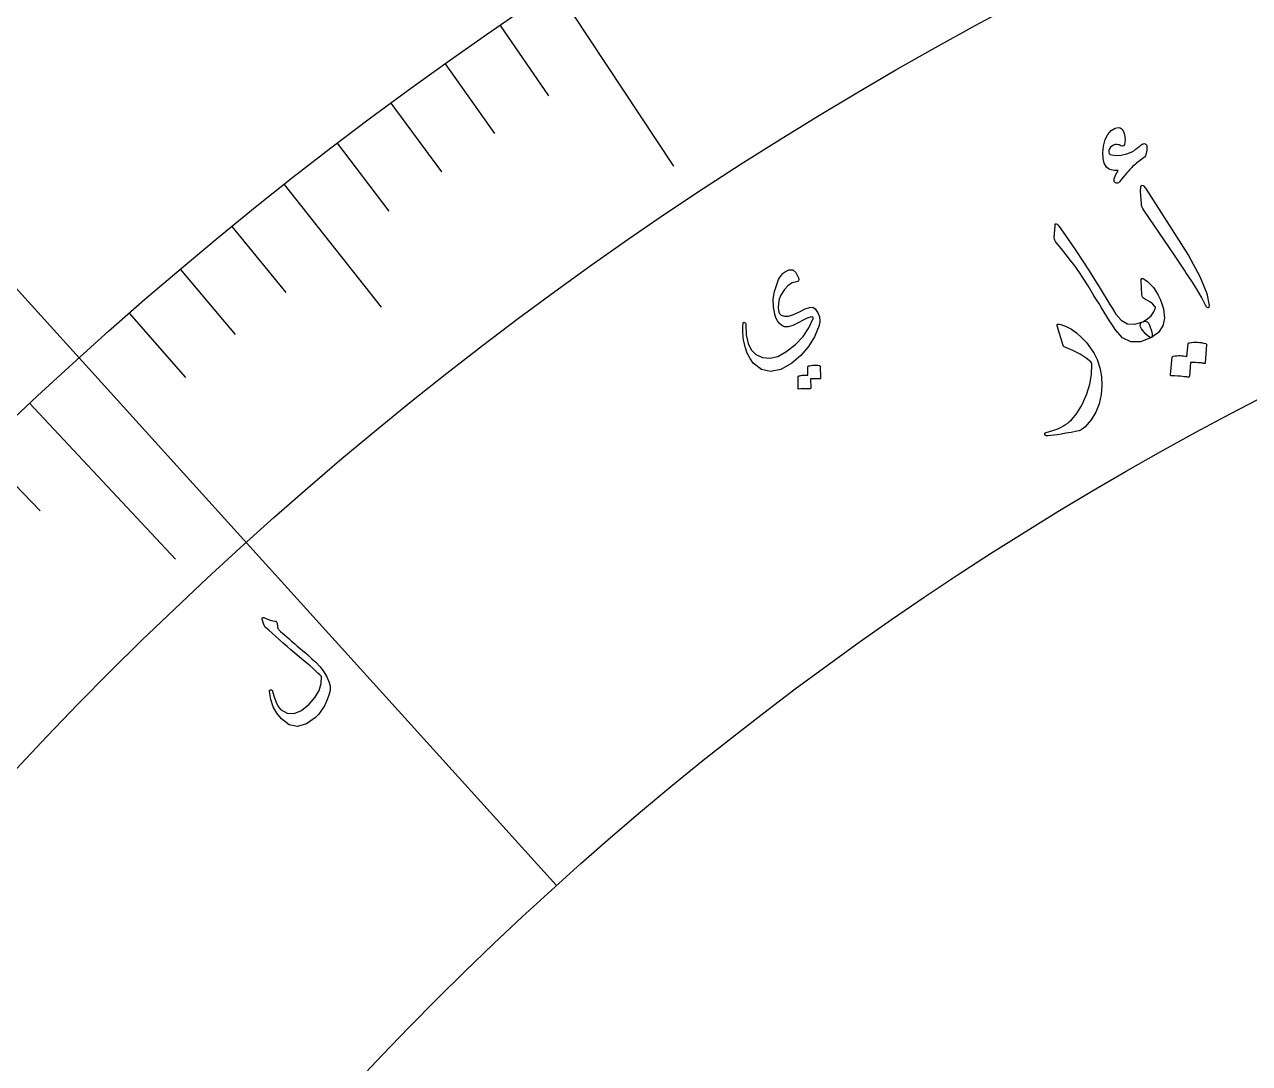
# Model space of a CAD drawing. Header units: millimetres. Extents: x -83 to 83, y -82 to 91.
# Drawn here: x -38.11 to -21.08, y 31.48 to 45.94 of the extents above; entities that cross this region are included whole.
import ezdxf

# ---------------------------------------------------------------- set-up
doc = ezdxf.new("R2010")
doc.units = ezdxf.units.MM
for name, color, linetype in [('ENGRAVE', 7, 'Continuous'), ('ENGRAVE_FINE', 8, 'Continuous'), ('TEXT', 5, 'Continuous')]:
    doc.layers.add(name, color=color, linetype=linetype)

msp = doc.modelspace()

# ---------------------------------------------------------------- linework, layer by layer
at = {"layer": 'ENGRAVE'}
for points in [[(-43.9968, 48.6416), (-37.3558, 41.2994)], [(-30.7269, 46.443), (-29.0882, 43.9661)], [(-34.5032, 43.7107), (-33.1538, 42.0011)], [(-37.3558, 41.2994), (-30.7147, 33.9573)], [(-38.0438, 40.6666), (-36.0148, 38.4977)]]:
    msp.add_lwpolyline(points, dxfattribs=at)
for radius in [80.85, 80.85, 78.6844, 74.6625, 74.6625, 71.4862, 65.5875, 65.5875, 62.1225, 55.6875, 55.6875, 52.2225, 45.7875, 45.7875]:
    msp.add_circle((0, 0), radius, dxfattribs=at)
at = {"layer": 'ENGRAVE_FINE'}
for points in [[(-31.4998, 45.9223), (-30.8278, 44.9427)], [(-32.2641, 45.3886), (-31.5758, 44.4203)], [(-33.0195, 44.842), (-32.3151, 43.8854)], [(-33.766, 44.2827), (-33.0457, 43.338)], [(-35.2311, 43.1262), (-34.4795, 42.2062)], [(-35.9492, 42.5294), (-35.1823, 41.6221)], [(-36.6575, 41.9204), (-35.8755, 41.0261)], [(-38.7213, 40.022), (-37.8952, 39.1682)]]:
    msp.add_lwpolyline(points, dxfattribs=at)
at = {"layer": 'TEXT'}
for points in [[(-22.5393, 44.0896), (-22.5698, 44.0663), (-22.598, 44.0446), (-22.624, 44.0244), (-22.6476, 44.0057), (-22.6688, 43.9886), (-22.6872, 43.9728), (-22.7029, 43.9584), (-22.7158, 43.9454), (-22.7287, 43.9316), (-22.744, 43.9147), (-22.7617, 43.8948), (-22.782, 43.8718), (-22.8046, 43.8456), (-22.8295, 43.816), (-22.8567, 43.783), (-22.8862, 43.7466), (-22.8991, 43.7335), (-22.9124, 43.7266), (-22.926, 43.7257), (-22.94, 43.731), (-22.958, 43.7525), (-22.958, 43.7886), (-22.9398, 43.8394), (-22.9035, 43.9046), (-22.958, 43.9057), (-23.0032, 43.914), (-23.0392, 43.9295), (-23.0658, 43.9522), (-23.0966, 44.0053), (-23.1136, 44.0714), (-23.1169, 44.1507), (-23.1064, 44.2432), (-23.0831, 44.3331), (-23.0481, 44.405), (-23.0016, 44.4588), (-22.9436, 44.4945), (-22.9058, 44.5038), (-22.8742, 44.4988), (-22.8489, 44.4796), (-22.8299, 44.4462), (-22.8168, 44.4062), (-22.8091, 44.3673), (-22.8069, 44.3296), (-22.8102, 44.2929), (-22.8177, 44.2645), (-22.8294, 44.2476), (-22.8455, 44.2423), (-22.8659, 44.2484), (-22.8916, 44.2601), (-22.9172, 44.2652), (-22.9427, 44.2636), (-22.968, 44.2554), (-22.9924, 44.2427), (-23.0114, 44.2265), (-23.0248, 44.2069), (-23.0327, 44.1839), (-23.0348, 44.16), (-23.0295, 44.1415), (-23.0167, 44.1284), (-22.9966, 44.1208), (-22.9312, 44.1118), (-22.8601, 44.1169), (-22.7835, 44.1363), (-22.7011, 44.1699), (-22.6943, 44.1737), (-22.687, 44.1783), (-22.6791, 44.1838), (-22.6707, 44.1902), (-22.6616, 44.1974), (-22.6518, 44.2051), (-22.6412, 44.2133), (-22.6299, 44.2221), (-22.6175, 44.2315), (-22.6064, 44.24), (-22.5965, 44.2477), (-22.5878, 44.2546), (-22.58, 44.2607), (-22.573, 44.2657), (-22.5667, 44.2698), (-22.5612, 44.2729), (-22.55, 44.2773), (-22.5395, 44.2784), (-22.53, 44.2765), (-22.5212, 44.2713), (-22.5144, 44.2655), (-22.5094, 44.2593), (-22.5062, 44.2525), (-22.5047, 44.2452), (-22.5068, 44.1873), (-22.5132, 44.1421), (-22.5241, 44.1095), (-22.5393, 44.0896)], [(-22.5912, 43.6166), (-22.5905, 43.6752), (-22.5792, 43.7015), (-22.5573, 43.6955), (-22.5248, 43.6572), (-22.153, 43.0787), (-21.9266, 42.7225), (-21.7657, 42.4278), (-21.6698, 42.1948), (-21.6384, 42.0236), (-21.6403, 42.0073), (-21.6441, 41.997), (-21.65, 41.9928), (-21.6577, 41.9947), (-21.6658, 41.9998), (-21.6737, 42.0077), (-21.6816, 42.0184), (-21.6893, 42.0319), (-21.7448, 42.1394), (-21.8086, 42.2509), (-21.8808, 42.3664), (-21.9614, 42.4858), (-21.9818, 42.5173), (-22.038, 42.6019), (-22.13, 42.7395), (-22.2579, 42.9301), (-22.5465, 43.3502), (-22.5602, 43.3734), (-22.5704, 43.396), (-22.577, 43.4181), (-22.5802, 43.4397)], [(-23.7812, 43.1389), (-23.7804, 43.149), (-23.7785, 43.1564), (-23.7756, 43.1612), (-23.7717, 43.1634), (-23.7639, 43.1635), (-23.7532, 43.1568), (-23.7397, 43.1433), (-23.7232, 43.1231), (-23.6019, 42.9516), (-23.492, 42.7918), (-23.3936, 42.6436), (-23.3066, 42.507), (-23.2342, 42.3892), (-23.1692, 42.2836), (-23.1116, 42.1903), (-23.0613, 42.1093), (-23.0185, 42.0405), (-22.9834, 41.9839), (-22.956, 41.9394), (-22.9362, 41.907), (-22.86, 41.8193), (-22.772, 41.7722), (-22.6722, 41.7657), (-22.5606, 41.7995), (-22.5286, 41.8072), (-22.5015, 41.7996), (-22.4791, 41.7767), (-22.4615, 41.7386), (-22.4417, 41.6743), (-22.4317, 41.6262), (-22.4315, 41.5941), (-22.4411, 41.5782), (-22.5919, 41.5207), (-22.7261, 41.5203), (-22.8439, 41.5772), (-22.9453, 41.6917), (-22.9843, 41.7516), (-23.023, 41.812), (-23.0613, 41.8727), (-23.0993, 41.9338), (-23.1371, 41.9953), (-23.1748, 42.057), (-23.2124, 42.1189), (-23.25, 42.181), (-23.3214, 42.2997), (-23.3881, 42.4052), (-23.45, 42.4976), (-23.5071, 42.5769), (-23.5643, 42.6517), (-23.6264, 42.7309), (-23.6934, 42.8143), (-23.7653, 42.9019), (-23.7773, 42.9182), (-23.7858, 42.9345), (-23.7905, 42.9509), (-23.7916, 42.9672)], [(-27.3751, 42.3562), (-27.4369, 42.3402), (-27.494, 42.3041), (-27.5464, 42.2479), (-27.594, 42.1716), (-27.6175, 42.1131), (-27.6298, 42.0534), (-27.631, 41.9927), (-27.6211, 41.9309), (-27.617, 41.92), (-27.6107, 41.9099), (-27.6021, 41.9008), (-27.5914, 41.8925), (-27.5448, 41.8755), (-27.487, 41.8775), (-27.4179, 41.8986), (-27.3373, 41.9387), (-27.2583, 41.9789), (-27.1953, 41.9993), (-27.1483, 42.0002), (-27.1174, 41.9814), (-27.0791, 41.9253), (-27.0574, 41.8672), (-27.0523, 41.8073), (-27.0638, 41.7454), (-27.1272, 41.5913), (-27.2111, 41.453), (-27.3157, 41.3305), (-27.441, 41.2235), (-27.5965, 41.1347), (-27.7378, 41.1053), (-27.8654, 41.1354), (-27.9793, 41.2253), (-28.024, 41.2867), (-28.0613, 41.361), (-28.0911, 41.4483), (-28.1132, 41.5486), (-28.1172, 41.578), (-28.1203, 41.6068), (-28.1226, 41.635), (-28.1241, 41.6627), (-28.1247, 41.69), (-28.1244, 41.717), (-28.1232, 41.7437), (-28.1212, 41.7702), (-28.1186, 41.7823), (-28.114, 41.7897), (-28.1073, 41.7922), (-28.0985, 41.79), (-28.091, 41.7849), (-28.0856, 41.7784), (-28.0824, 41.7705), (-28.0813, 41.7611), (-28.0759, 41.6159), (-28.0512, 41.4983), (-28.0074, 41.4082), (-27.9446, 41.3456), (-27.8482, 41.2999), (-27.7461, 41.2906), (-27.6379, 41.3177), (-27.5237, 41.381), (-27.3921, 41.4843), (-27.2856, 41.5958), (-27.2041, 41.7157), (-27.1477, 41.8442), (-27.1453, 41.8535), (-27.1467, 41.8605), (-27.1517, 41.865), (-27.1604, 41.8671), (-27.1878, 41.8637), (-27.2296, 41.8488), (-27.2856, 41.8223), (-27.3559, 41.7841), (-27.4293, 41.748), (-27.4914, 41.7297), (-27.5423, 41.7293), (-27.5821, 41.7469), (-27.6149, 41.7767), (-27.6423, 41.8126), (-27.6642, 41.8546), (-27.6807, 41.9028), (-27.6993, 42.0064), (-27.7, 42.1126), (-27.6828, 42.2213), (-27.6476, 42.3324), (-27.6371, 42.3601), (-27.6258, 42.3855), (-27.6138, 42.4086), (-27.6012, 42.4294), (-27.588, 42.4478), (-27.5744, 42.464), (-27.5605, 42.4779), (-27.5462, 42.4895), (-27.4825, 42.5228), (-27.4288, 42.5205), (-27.3851, 42.4826), (-27.3514, 42.4091), (-27.347, 42.3864), (-27.3495, 42.3699), (-27.3588, 42.3599), (-27.3751, 42.3562)], [(-22.5733, 42.1765), (-22.5857, 42.3663), (-22.5844, 42.3886), (-22.5767, 42.4004), (-22.5627, 42.4017), (-22.5423, 42.3926), (-22.4952, 42.3578), (-22.4521, 42.3183), (-22.4128, 42.2742), (-22.3775, 42.2254), (-22.346, 42.1716), (-22.3184, 42.1124), (-22.2946, 42.0479), (-22.2746, 41.9779), (-22.259, 41.8505), (-22.2816, 41.7415), (-22.3423, 41.6508), (-22.4411, 41.5782), (-22.4577, 41.5794), (-22.483, 41.5961), (-22.5171, 41.6283), (-22.56, 41.6759), (-22.5797, 41.7032), (-22.592, 41.7277), (-22.5969, 41.7495), (-22.5944, 41.7685), (-22.5893, 41.7781), (-22.5819, 41.7864), (-22.5724, 41.7935), (-22.5606, 41.7995), (-22.494, 41.8381), (-22.4425, 41.8836), (-22.4061, 41.936), (-22.3847, 41.9953), (-22.3844, 41.9992), (-22.3859, 42.0034), (-22.389, 42.0078), (-22.3939, 42.0126), (-22.4222, 42.0422), (-22.4554, 42.07), (-22.4935, 42.096), (-22.5367, 42.12), (-22.5518, 42.1298), (-22.563, 42.1424), (-22.5701, 42.158), (-22.5733, 42.1765)], [(-23.7501, 41.744), (-23.7512, 41.7492), (-23.7515, 41.7536), (-23.751, 41.7573), (-23.7497, 41.7603), (-23.7432, 41.7648), (-23.733, 41.7666), (-23.7193, 41.7655), (-23.702, 41.7617), (-23.6275, 41.7342), (-23.5546, 41.695), (-23.4833, 41.644), (-23.4135, 41.5813), (-23.3462, 41.5094), (-23.2875, 41.4342), (-23.2375, 41.3557), (-23.196, 41.2741), (-23.1583, 41.157), (-23.1367, 41.0365), (-23.1311, 40.9125), (-23.1414, 40.785), (-23.1684, 40.6593), (-23.2146, 40.543), (-23.28, 40.4361), (-23.3645, 40.3383), (-23.3892, 40.3156), (-23.4165, 40.2976), (-23.4465, 40.284), (-23.479, 40.2749), (-23.5578, 40.2601), (-23.6293, 40.2473), (-23.6935, 40.2364), (-23.7503, 40.2275), (-23.7998, 40.2207), (-23.8417, 40.2161), (-23.8759, 40.2137), (-23.9026, 40.2136), (-23.9089, 40.2148), (-23.914, 40.2166), (-23.9179, 40.2192), (-23.9206, 40.2224), (-23.9229, 40.2273), (-23.9242, 40.2325), (-23.9244, 40.2379), (-23.9235, 40.2434), (-23.9213, 40.2487), (-23.9172, 40.2529), (-23.9114, 40.2562), (-23.9038, 40.2584), (-23.8569, 40.2713), (-23.8129, 40.2851), (-23.7719, 40.2997), (-23.7338, 40.3151), (-23.6982, 40.3317), (-23.665, 40.3494), (-23.6342, 40.3684), (-23.6056, 40.3887), (-23.5784, 40.4112), (-23.5516, 40.4368), (-23.5253, 40.4655), (-23.4994, 40.4974), (-23.474, 40.5326), (-23.4492, 40.5713), (-23.4249, 40.6135), (-23.4012, 40.6591), (-23.34, 40.7969), (-23.2972, 40.9327), (-23.2731, 41.0665), (-23.2677, 41.1984), (-23.2683, 41.2085), (-23.2713, 41.2188), (-23.2768, 41.2293), (-23.2849, 41.24), (-23.3488, 41.294), (-23.4316, 41.3472), (-23.5334, 41.3997), (-23.6542, 41.4513), (-23.6606, 41.4553), (-23.6653, 41.4594), (-23.6685, 41.4636), (-23.6702, 41.4679)], [(-21.9303, 41.493), (-21.9289, 41.4977), (-21.9256, 41.5018), (-21.9205, 41.5053), (-21.9135, 41.5082), (-21.8848, 41.5117), (-21.8564, 41.5139), (-21.8282, 41.5147), (-21.8003, 41.5142), (-21.7725, 41.5122), (-21.7444, 41.5087), (-21.7162, 41.5038), (-21.6878, 41.4974), (-21.6814, 41.4942), (-21.6769, 41.4897), (-21.6743, 41.4837), (-21.6738, 41.4763), (-21.6913, 41.2274), (-21.6931, 41.2232), (-21.6978, 41.2208), (-21.7053, 41.22), (-21.7156, 41.2209), (-21.7233, 41.2227), (-21.7351, 41.2244), (-21.7512, 41.2261), (-21.7716, 41.2277), (-21.7963, 41.2293), (-21.8258, 41.231), (-21.8599, 41.2328), (-21.8988, 41.2346), (-21.9127, 41.0404), (-21.9145, 41.0337), (-21.9194, 41.0297), (-21.9272, 41.0285), (-21.9381, 41.0301), (-21.9474, 41.0314), (-21.962, 41.0331), (-21.9819, 41.0351), (-22.0069, 41.0376), (-22.0375, 41.0402), (-22.0739, 41.0428), (-22.1162, 41.0454), (-22.1643, 41.0481), (-22.17, 41.0497), (-22.1737, 41.0525), (-22.1752, 41.0565), (-22.1747, 41.0615), (-22.1533, 41.3047), (-22.1519, 41.3094), (-22.1487, 41.3135), (-22.1436, 41.317), (-22.1366, 41.32), (-22.1128, 41.3241), (-22.089, 41.3268), (-22.0652, 41.3282), (-22.0415, 41.328), (-22.0178, 41.3267), (-21.9944, 41.3242), (-21.9712, 41.3207), (-21.9482, 41.316)], [(-27.2205, 41.173), (-27.2199, 41.1762), (-27.218, 41.1792), (-27.2148, 41.1818), (-27.2104, 41.1842), (-27.1916, 41.1884), (-27.1728, 41.1917), (-27.1542, 41.1941), (-27.1357, 41.1955), (-27.1171, 41.1961), (-27.0982, 41.1956), (-27.0792, 41.1942), (-27.0599, 41.1919), (-27.0554, 41.1902), (-27.0521, 41.1875), (-27.0501, 41.1837), (-27.0492, 41.1788), (-27.0445, 41.0124), (-27.0455, 41.0096), (-27.0484, 41.0076), (-27.0533, 41.0066), (-27.0602, 41.0065), (-27.0654, 41.0072), (-27.0735, 41.0076), (-27.0843, 41.0076), (-27.0979, 41.0073), (-27.1144, 41.0068), (-27.1341, 41.006), (-27.1569, 41.0049), (-27.1829, 41.0036), (-27.1797, 40.8737), (-27.1805, 40.8691), (-27.1835, 40.8662), (-27.1886, 40.8649), (-27.1959, 40.8652), (-27.2023, 40.8655), (-27.2121, 40.8656), (-27.2254, 40.8657), (-27.2422, 40.8657), (-27.2627, 40.8655), (-27.2871, 40.8649), (-27.3154, 40.8639), (-27.3475, 40.8626), (-27.3514, 40.8633), (-27.354, 40.865), (-27.3553, 40.8675), (-27.3552, 40.8709), (-27.3564, 41.0336), (-27.3558, 41.0369), (-27.3539, 41.0398), (-27.3507, 41.0425), (-27.3463, 41.0449), (-27.3307, 41.0491), (-27.3151, 41.0525), (-27.2994, 41.0549), (-27.2836, 41.0563), (-27.2678, 41.057), (-27.2521, 41.0568), (-27.2365, 41.056), (-27.2209, 41.0544)], [(-34.8092, 37.6585), (-34.8106, 37.665), (-34.8102, 37.6709), (-34.8081, 37.6762), (-34.8041, 37.681), (-34.7988, 37.6844), (-34.7929, 37.6857), (-34.7862, 37.6847), (-34.7787, 37.6816), (-34.7368, 37.6622), (-34.6979, 37.6478), (-34.6621, 37.6385), (-34.6293, 37.6343), (-34.6186, 37.6319), (-34.6102, 37.6254), (-34.6041, 37.6148), (-34.6004, 37.6001), (-34.5995, 37.5923), (-34.5986, 37.5848), (-34.5976, 37.5776), (-34.5966, 37.5708), (-34.5957, 37.5644), (-34.5949, 37.5584), (-34.5942, 37.553), (-34.5937, 37.5481), (-34.5925, 37.5394), (-34.5893, 37.5307), (-34.584, 37.5219), (-34.5768, 37.513), (-34.5533, 37.4909), (-34.5274, 37.467), (-34.4989, 37.4416), (-34.468, 37.4144), (-34.4347, 37.3855), (-34.399, 37.3548), (-34.361, 37.3223), (-34.3208, 37.2879), (-34.28, 37.2541), (-34.242, 37.2221), (-34.2068, 37.1918), (-34.1742, 37.1632), (-34.1443, 37.1365), (-34.1167, 37.1114), (-34.0916, 37.0881), (-34.0688, 37.0666), (-34.0044, 37.0001), (-33.9506, 36.9304), (-33.9075, 36.8576), (-33.875, 36.7817), (-33.8636, 36.7299), (-33.8653, 36.6708), (-33.88, 36.6044), (-33.9077, 36.5307), (-33.9436, 36.4574), (-33.9819, 36.3935), (-34.0226, 36.3391), (-34.0657, 36.294), (-34.1941, 36.2029), (-34.3161, 36.1691), (-34.4319, 36.193), (-34.5417, 36.2747), (-34.6051, 36.3531), (-34.6538, 36.4425), (-34.6879, 36.543), (-34.707, 36.6546), (-34.7073, 36.6619), (-34.706, 36.6678), (-34.703, 36.6723), (-34.6985, 36.6755), (-34.6927, 36.6779), (-34.6875, 36.6789), (-34.6828, 36.6783), (-34.6786, 36.6763), (-34.6734, 36.6725), (-34.6693, 36.6678), (-34.6664, 36.6624), (-34.6647, 36.6562), (-34.6386, 36.5662), (-34.6113, 36.4945), (-34.5827, 36.4408), (-34.553, 36.4053), (-34.462, 36.3544), (-34.3656, 36.35), (-34.2637, 36.3918), (-34.1562, 36.4798), (-34.0742, 36.5751), (-34.0178, 36.6705), (-33.9872, 36.7663), (-33.9824, 36.8626), (-34.0055, 36.8855), (-34.0331, 36.9118), (-34.0652, 36.9413), (-34.1018, 36.9742), (-34.143, 37.0104), (-34.189, 37.0499), (-34.2399, 37.0927), (-34.2956, 37.1388), (-34.3525, 37.1869), (-34.4083, 37.2344), (-34.4629, 37.2814), (-34.5164, 37.3279), (-34.5687, 37.3739), (-34.6198, 37.4195), (-34.6695, 37.4647), (-34.7179, 37.5095), (-34.7665, 37.5508), (-34.7711, 37.5564), (-34.7749, 37.562), (-34.7779, 37.5679), (-34.78, 37.5738)]]:
    msp.add_lwpolyline(points, close=True, dxfattribs=at)

doc.saveas('drawing.dxf')
